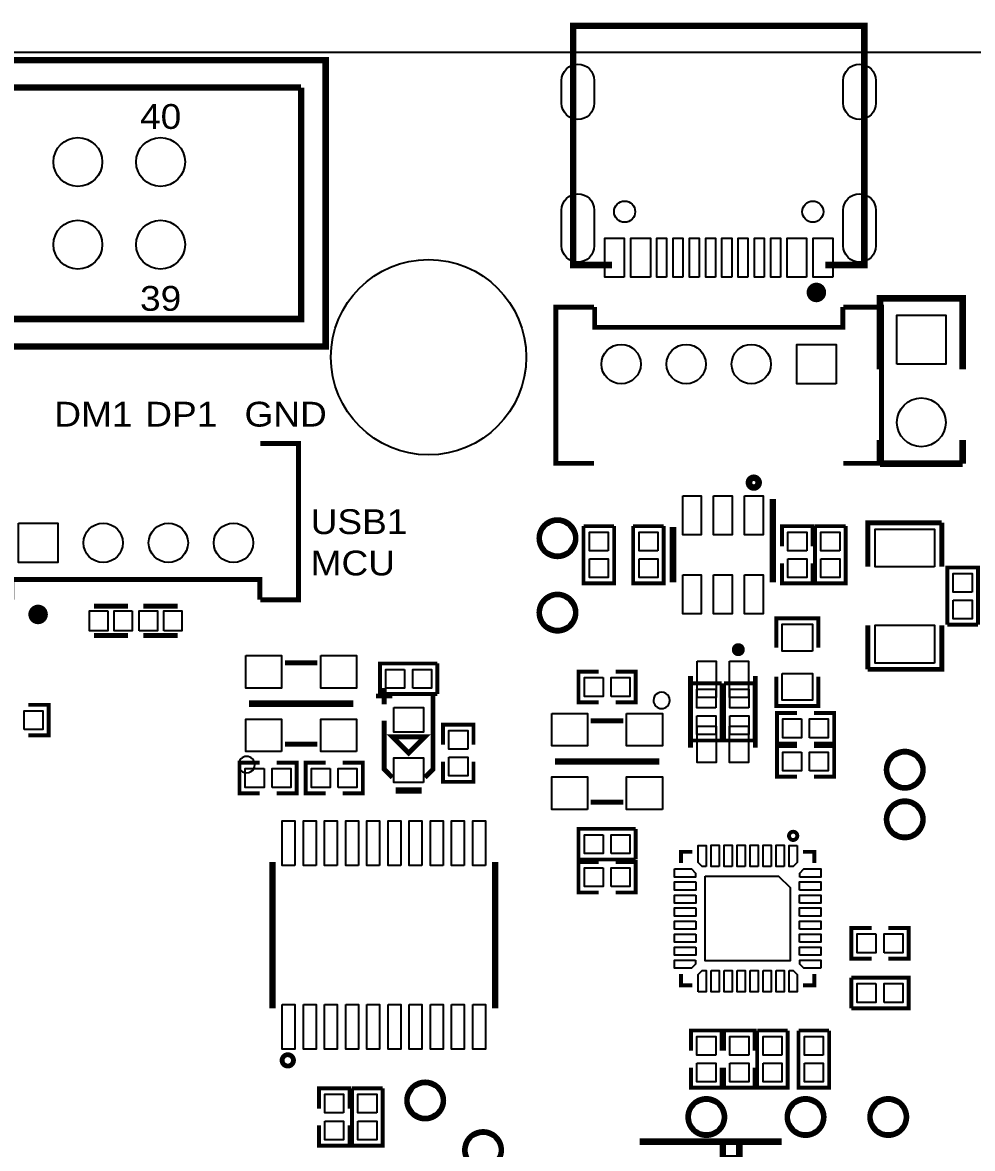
# Model space of a CAD drawing. Extents: x 0 to 145, y 0 to 99.
# Drawn here: x 92.79 to 121.97, y 64.31 to 98.9 of the extents above; entities that cross this region are included whole.
import ezdxf
from ezdxf.enums import TextEntityAlignment as Align

# ---------------------------------------------------------------- set-up
doc = ezdxf.new("R2010")
doc.units = 0
doc.header["$MEASUREMENT"] = 0
for name, color, linetype in [('OUTLINE', 7, 'CONTINUOUS'), ('SILKSCREEN_TOP', 7, 'CONTINUOUS'), ('SOLDERMASK_BOTTOM', 5, 'CONTINUOUS'), ('SOLDERMASK_TOP', 94, 'CONTINUOUS')]:
    doc.layers.add(name, color=color, linetype=linetype)

msp = doc.modelspace()

# ---------------------------------------------------------------- linework, layer by layer
at = {"layer": 'OUTLINE'}
msp.add_lwpolyline([(0.01778, 97.97796), (0.01778, -0.02286), (138.01852, -0.02286), (138.01852, 97.97796)], close=True, dxfattribs=at)
at = {"layer": 'SILKSCREEN_TOP'}
for points, const_width in [([(117.44706, 98.79838), (109.7026, 98.79838), (109.7026, 92.75826)], 0.20066), ([(118.6434, 97.48774), (118.6434, 98.79838), (117.44706, 98.79838)], 0.20066), ([(43.69816, 88.94572), (43.69816, 97.74428), (102.09784, 97.74428), (102.09784, 88.94572), (43.69816, 88.94572)], 0.20066), ([(118.6434, 97.48774), (118.6434, 91.44762), (117.44706, 91.44762)], 0.20066), ([(70.612, 89.789), (44.45, 89.789), (44.45, 96.901), (101.346, 96.901)], 0.20066), ([(101.346, 96.901), (101.346, 89.789), (75.184, 89.789)], 0.20066), ([(110.89894, 91.44762), (109.7026, 91.44762), (109.7026, 92.75826)], 0.20066), ([(119.126, 88.24722), (119.126, 90.42654), (121.666, 90.42654), (121.666, 88.24722)], 0.20066), ([(110.34268, 90.1573), (109.17174, 90.1573), (109.17174, 85.3567), (110.34268, 85.3567)], 0.14986), ([(110.363, 90.1573), (110.363, 89.535), (117.983, 89.535), (117.983, 90.1573)], 0.14986), ([(118.00332, 85.3567), (119.17426, 85.3567), (119.17426, 90.1573), (118.00332, 90.1573)], 0.14986), ([(119.126, 86.07552), (119.126, 85.34654)], 0.20066), ([(121.666, 85.34654), (121.666, 86.07552)], 0.20066), ([(100.09632, 81.1657), (101.26726, 81.1657), (101.26726, 85.9663), (100.09632, 85.9663)], 0.14986), ([(119.126, 85.34654), (121.666, 85.34654)], 0.20066), ([(115.83416, 84.2645), (115.83416, 81.6991)], 0.20066), ([(110.9599, 83.42884), (110.0201, 83.42884)], 0.11938), ([(110.9599, 83.42884), (110.9599, 81.67116), (110.0201, 81.67116), (110.0201, 83.42884)], 0.11938), ([(112.4839, 83.42884), (111.5441, 83.42884)], 0.11938), ([(112.4839, 83.42884), (112.4839, 81.67116), (111.5441, 81.67116), (111.5441, 83.42884)], 0.11938), ([(112.76584, 83.4009), (112.76584, 81.6991)], 0.20066), ([(117.0559, 82.80908), (117.0559, 83.42884), (116.1161, 83.42884), (116.1161, 82.80908)], 0.11938), ([(118.0719, 83.42884), (117.1321, 83.42884)], 0.11938), ([(118.0719, 83.42884), (118.0719, 81.67116), (117.1321, 81.67116), (117.1321, 83.42884)], 0.11938), ([(118.75262, 82.17916), (118.75262, 83.53044), (121.02338, 83.53044)], 0.14986), ([(121.02338, 82.17916), (121.02338, 83.53044)], 0.14986), ([(117.0559, 82.29092), (117.0559, 81.67116), (116.1161, 81.67116), (116.1161, 82.29092)], 0.11938), ([(121.1961, 80.40116), (121.1961, 82.15884), (122.1359, 82.15884), (122.1359, 80.40116)], 0.11938), ([(100.076, 81.1657), (100.076, 81.788), (92.456, 81.788), (92.456, 81.1657)], 0.14986), ([(96.02978, 80.97012), (94.97822, 80.97012)], 0.1524), ([(96.50222, 80.97012), (97.55378, 80.97012)], 0.1524), ([(115.94084, 79.69504), (115.94084, 80.5942), (117.23116, 80.5942), (117.23116, 79.69504)], 0.11938), ([(121.02338, 80.38084), (121.02338, 79.02956), (118.75262, 79.02956)], 0.14986), ([(118.75262, 80.38084), (118.75262, 79.02956)], 0.14986), ([(121.1961, 80.40116), (122.1359, 80.40116)], 0.11938), ([(96.02978, 80.06588), (94.97822, 80.06588)], 0.1524), ([(96.50222, 80.06588), (97.55378, 80.06588)], 0.1524), ([(100.84562, 79.22768), (101.84638, 79.22768)], 0.14986), ([(105.52684, 78.2701), (103.76916, 78.2701), (103.76916, 79.2099), (105.52684, 79.2099)], 0.11938), ([(105.52684, 78.2701), (105.52684, 79.2099)], 0.11938), ([(110.48492, 78.9559), (109.86516, 78.9559), (109.86516, 78.0161), (110.48492, 78.0161)], 0.11938), ([(111.00308, 78.9559), (111.62284, 78.9559), (111.62284, 78.0161), (111.00308, 78.0161)], 0.11938), ([(113.30432, 78.82382), (113.30432, 76.62418)], 0.14986), ([(115.29568, 78.82382), (115.29568, 76.62418)], 0.14986), ([(115.94084, 78.80096), (115.94084, 77.9018), (117.23116, 77.9018), (117.23116, 78.80096)], 0.11938), ([(103.8987, 77.95768), (103.8987, 78.45806)], 0.14986), ([(114.2619, 78.60284), (113.3221, 78.60284)], 0.11938), ([(114.2619, 78.60284), (114.2619, 76.84516), (113.3221, 76.84516), (113.3221, 78.60284)], 0.11938), ([(115.2779, 78.60284), (114.3381, 78.60284)], 0.11938), ([(115.2779, 78.60284), (115.2779, 76.84516), (114.3381, 76.84516), (114.3381, 78.60284)], 0.11938), ([(104.14762, 78.20914), (103.64724, 78.20914)], 0.14986), ([(105.3973, 78.20914), (105.3973, 75.9587), (105.14838, 75.70724)], 0.14986), ([(92.96908, 77.0001), (93.58884, 77.0001), (93.58884, 77.9399), (92.96908, 77.9399)], 0.11938), ([(102.9462, 77.978), (99.7458, 77.978)], 0.20066), ([(104.14762, 75.70724), (103.8987, 75.9587), (103.8987, 77.4573)], 0.14986), ([(111.24438, 77.44968), (110.24362, 77.44968)], 0.14986), ([(116.58092, 76.7461), (115.96116, 76.7461), (115.96116, 77.6859), (116.58092, 77.6859)], 0.11938), ([(117.09908, 76.7461), (117.71884, 76.7461), (117.71884, 77.6859), (117.09908, 77.6859)], 0.11938), ([(106.6419, 76.71308), (106.6419, 77.33284), (105.7021, 77.33284), (105.7021, 76.71308)], 0.11938), ([(100.84562, 76.72832), (101.84638, 76.72832)], 0.14986), ([(104.648, 76.45908), (104.14762, 76.95692), (105.14838, 76.95692), (104.648, 76.45908)], 0.14986), ([(116.58092, 75.7301), (115.96116, 75.7301), (115.96116, 76.6699), (116.58092, 76.6699)], 0.11938), ([(117.09908, 75.7301), (117.71884, 75.7301), (117.71884, 76.6699), (117.09908, 76.6699)], 0.11938), ([(100.07092, 76.1619), (99.45116, 76.1619), (99.45116, 75.2221), (100.07092, 75.2221)], 0.11938), ([(100.58908, 76.1619), (101.20884, 76.1619), (101.20884, 75.2221), (100.58908, 75.2221)], 0.11938), ([(102.10292, 75.2221), (101.48316, 75.2221), (101.48316, 76.1619), (102.10292, 76.1619)], 0.11938), ([(102.62108, 75.2221), (103.24084, 75.2221), (103.24084, 76.1619), (102.62108, 76.1619)], 0.11938), ([(106.6419, 76.19492), (106.6419, 75.57516), (105.7021, 75.57516), (105.7021, 76.19492)], 0.11938), ([(109.1438, 76.2), (112.3442, 76.2)], 0.20066), ([(105.04678, 75.30592), (104.24922, 75.30592)], 0.20066), ([(111.24438, 74.95032), (110.24362, 74.95032)], 0.14986), ([(111.62284, 73.1901), (109.86516, 73.1901), (109.86516, 74.1299), (111.62284, 74.1299)], 0.11938), ([(111.62284, 73.1901), (111.62284, 74.1299)], 0.11938), ([(113.01222, 73.07834), (113.01222, 73.42378), (113.35766, 73.42378)], 0.11938), ([(116.76634, 73.42378), (117.11178, 73.42378), (117.11178, 73.07834)], 0.11938), ([(100.46716, 68.61556), (100.46716, 73.11644)], 0.20066), ([(107.30484, 68.61556), (107.30484, 73.11644)], 0.20066), ([(110.48492, 73.1139), (109.86516, 73.1139), (109.86516, 72.1741), (110.48492, 72.1741)], 0.11938), ([(111.00308, 73.1139), (111.62284, 73.1139), (111.62284, 72.1741), (111.00308, 72.1741)], 0.11938), ([(118.86692, 70.1421), (118.24716, 70.1421), (118.24716, 71.0819), (118.86692, 71.0819)], 0.11938), ([(119.38508, 70.1421), (120.00484, 70.1421), (120.00484, 71.0819), (119.38508, 71.0819)], 0.11938), ([(113.35766, 69.32422), (113.01222, 69.32422), (113.01222, 69.66966)], 0.11938), ([(117.11178, 69.66966), (117.11178, 69.32422), (116.76634, 69.32422)], 0.11938), ([(118.24716, 69.5579), (118.24716, 68.6181)], 0.11938), ([(118.24716, 69.5579), (120.00484, 69.5579), (120.00484, 68.6181), (118.24716, 68.6181)], 0.11938), ([(113.3221, 67.31508), (113.3221, 67.93484), (114.2619, 67.93484), (114.2619, 67.31508)], 0.11938), ([(114.3381, 67.31508), (114.3381, 67.93484), (115.2779, 67.93484), (115.2779, 67.31508)], 0.11938), ([(116.2939, 67.93484), (115.3541, 67.93484)], 0.11938), ([(116.2939, 67.93484), (116.2939, 66.17716), (115.3541, 66.17716), (115.3541, 67.93484)], 0.11938), ([(117.5639, 67.93484), (116.6241, 67.93484)], 0.11938), ([(117.5639, 67.93484), (117.5639, 66.17716), (116.6241, 66.17716), (116.6241, 67.93484)], 0.11938), ([(113.3221, 66.79692), (113.3221, 66.17716), (114.2619, 66.17716), (114.2619, 66.79692)], 0.11938), ([(114.3381, 66.79692), (114.3381, 66.17716), (115.2779, 66.17716), (115.2779, 66.79692)], 0.11938), ([(101.8921, 65.53708), (101.8921, 66.15684), (102.8319, 66.15684), (102.8319, 65.53708)], 0.11938), ([(103.8479, 66.15684), (102.9081, 66.15684)], 0.11938), ([(103.8479, 66.15684), (103.8479, 64.39916), (102.9081, 64.39916), (102.9081, 66.15684)], 0.11938), ([(101.8921, 65.01892), (101.8921, 64.39916), (102.8319, 64.39916), (102.8319, 65.01892)], 0.11938), ([(111.73968, 64.52108), (116.1034, 64.52108)], 0.20066), ([(114.808, 64.516), (114.808, 64.008), (114.3, 64.008), (114.3, 64.516)], 0.20066)]:
    msp.add_lwpolyline(points, dxfattribs=dict(at, const_width=const_width))
for points, const_width in [([(117.3226, 90.60688, 1.000801), (117.02288, 90.60688, 0.9992), (117.3226, 90.60688)], 0.29972), ([(115.39982, 84.76488, 1.000801), (115.1001, 84.76488, 0.9992), (115.39982, 84.76488)], 0.20066), ([(109.78896, 83.058, 1), (108.65104, 83.058, 1), (109.78896, 83.058)], 0.1524), ([(109.78896, 80.772, 1), (108.65104, 80.772, 1), (109.78896, 80.772)], 0.1524), ([(93.41612, 80.71612, 0.9992), (93.1164, 80.71612, 1.000801), (93.41612, 80.71612)], 0.29972), ([(114.87404, 79.63408, 0.999193), (114.67592, 79.63408, 1.000808), (114.87404, 79.63408)], 0.20066), ([(120.45696, 75.946, 1), (119.31904, 75.946, 1), (120.45696, 75.946)], 0.1524), ([(120.45696, 74.422, 1), (119.31904, 74.422, 1), (120.45696, 74.422)], 0.1524), ([(116.586, 73.914, 1), (116.332, 73.914, 1), (116.586, 73.914)], 0.11938), ([(101.10978, 67.0179, 1.000575), (100.7618, 67.0179, 0.999425), (101.10978, 67.0179)], 0.14986), ([(105.72496, 65.786, 1), (104.58704, 65.786, 1), (105.72496, 65.786)], 0.1524), ([(114.36096, 65.278, 1), (113.22304, 65.278, 1), (114.36096, 65.278)], 0.1524), ([(117.40896, 65.278, 1), (116.27104, 65.278, 1), (117.40896, 65.278)], 0.1524), ([(119.94896, 65.278, 1), (118.81104, 65.278, 1), (119.94896, 65.278)], 0.1524), ([(107.50296, 64.262, 1), (106.36504, 64.262, 1), (107.50296, 64.262)], 0.1524)]:
    msp.add_lwpolyline(points, format="xyb", dxfattribs=dict(at, const_width=const_width))
for points in [[(112.66932, 78.07452, 1), (112.16868, 78.07548, 1)], [(99.92106, 76.10348, 1), (99.42094, 76.10252, 1)]]:
    msp.add_lwpolyline(points, format="xyb", close=True, dxfattribs=at)
at = {"layer": 'SOLDERMASK_BOTTOM'}
for points in [[(110.34776, 97.11817), (110.34776, 96.41967, -1), (109.347, 96.41967), (109.347, 97.11817, -1)], [(117.99824, 96.41967), (117.99824, 97.11817, -1), (118.999, 97.11817), (118.999, 96.41967, -1)], [(110.34776, 93.13799), (110.34776, 92.03817, -1), (109.347, 92.03817), (109.347, 93.13799, -1)], [(117.99824, 92.03817), (117.99824, 93.13799, -1), (118.999, 93.13799), (118.999, 92.03817, -1)]]:
    msp.add_lwpolyline(points, format="xyb", close=True, dxfattribs=at)
for points in [[(119.64416, 88.4047), (119.64416, 89.90584), (121.1453, 89.90584), (121.1453, 88.4047)], [(117.77726, 87.80272), (116.56822, 87.80272), (116.56822, 89.01176), (117.77726, 89.01176)], [(92.66174, 83.52028), (93.87078, 83.52028), (93.87078, 82.31124), (92.66174, 82.31124)]]:
    msp.add_lwpolyline(points, close=True, dxfattribs=at)
for centre, radius in [((94.488, 94.615), 0.75057), ((97.028, 94.615), 0.75057), ((111.28248, 93.08846), 0.32512), ((117.06352, 93.08846), 0.32512), ((94.488, 92.075), 0.75057), ((97.028, 92.075), 0.75057), ((105.26014, 88.61806), 2.99974), ((111.17326, 88.40724), 0.60452), ((113.17224, 88.40724), 0.60452), ((115.17376, 88.40724), 0.60452), ((120.396, 86.61654), 0.75057), ((95.26524, 82.91576), 0.60452), ((97.26676, 82.91576), 0.60452), ((99.26574, 82.91576), 0.60452)]:
    msp.add_circle(centre, radius, dxfattribs=at)
at = {"layer": 'SOLDERMASK_TOP'}
for points in [[(110.34776, 97.11817), (110.34776, 96.41967, -1), (109.347, 96.41967), (109.347, 97.11817, -1)], [(117.99824, 96.41967), (117.99824, 97.11817, -1), (118.999, 97.11817), (118.999, 96.41967, -1)], [(110.34776, 93.13799), (110.34776, 92.03817, -1), (109.347, 92.03817), (109.347, 93.13799, -1)], [(117.99824, 92.03817), (117.99824, 93.13799, -1), (118.999, 93.13799), (118.999, 92.03817, -1)]]:
    msp.add_lwpolyline(points, format="xyb", close=True, dxfattribs=at)
for points in [[(111.27232, 91.07424), (110.67288, 91.07424), (110.67288, 92.27312), (111.27232, 92.27312)], [(112.07242, 91.07424), (111.47298, 91.07424), (111.47298, 92.27312), (112.07242, 92.27312)], [(112.5728, 91.07424), (112.27308, 91.07424), (112.27308, 92.27312), (112.5728, 92.27312)], [(113.07318, 91.07424), (112.77346, 91.07424), (112.77346, 92.27312), (113.07318, 92.27312)], [(113.57356, 91.07424), (113.27384, 91.07424), (113.27384, 92.27312), (113.57356, 92.27312)], [(114.07394, 91.07424), (113.77422, 91.07424), (113.77422, 92.27312), (114.07394, 92.27312)], [(114.57178, 91.07424), (114.27206, 91.07424), (114.27206, 92.27312), (114.57178, 92.27312)], [(115.07216, 91.07424), (114.77244, 91.07424), (114.77244, 92.27312), (115.07216, 92.27312)], [(115.57254, 91.07424), (115.27282, 91.07424), (115.27282, 92.27312), (115.57254, 92.27312)], [(116.07292, 91.07424), (115.7732, 91.07424), (115.7732, 92.27312), (116.07292, 92.27312)], [(116.87302, 91.07424), (116.27358, 91.07424), (116.27358, 92.27312), (116.87302, 92.27312)], [(117.67312, 91.07424), (117.07368, 91.07424), (117.07368, 92.27312), (117.67312, 92.27312)], [(119.64416, 88.4047), (119.64416, 89.90584), (121.1453, 89.90584), (121.1453, 88.4047)], [(117.77726, 87.80272), (116.56822, 87.80272), (116.56822, 89.01176), (117.77726, 89.01176)], [(113.06556, 84.36356), (113.63452, 84.36356), (113.63452, 83.16468), (113.06556, 83.16468)], [(114.01552, 84.36356), (114.58448, 84.36356), (114.58448, 83.16468), (114.01552, 83.16468)], [(114.96548, 84.36356), (115.53444, 84.36356), (115.53444, 83.16468), (114.96548, 83.16468)], [(92.66174, 83.52028), (93.87078, 83.52028), (93.87078, 82.31124), (92.66174, 82.31124)], [(110.77956, 82.67446), (110.20044, 82.67446), (110.20044, 83.2485), (110.77956, 83.2485)], [(112.30356, 82.67446), (111.72444, 82.67446), (111.72444, 83.2485), (112.30356, 83.2485)], [(116.87556, 82.67446), (116.29644, 82.67446), (116.29644, 83.2485), (116.87556, 83.2485)], [(117.89156, 82.67446), (117.31244, 82.67446), (117.31244, 83.2485), (117.89156, 83.2485)], [(120.79859, 82.17535), (118.97741, 82.17535), (118.97741, 83.33613), (120.79859, 83.33613)], [(110.20044, 82.42554), (110.77956, 82.42554), (110.77956, 81.8515), (110.20044, 81.8515)], [(111.72444, 82.42554), (112.30356, 82.42554), (112.30356, 81.8515), (111.72444, 81.8515)], [(116.29644, 82.42554), (116.87556, 82.42554), (116.87556, 81.8515), (116.29644, 81.8515)], [(117.31244, 82.42554), (117.89156, 82.42554), (117.89156, 81.8515), (117.31244, 81.8515)], [(121.95556, 81.40446), (121.37644, 81.40446), (121.37644, 81.9785), (121.95556, 81.9785)], [(113.06556, 81.93532), (113.63452, 81.93532), (113.63452, 80.73644), (113.06556, 80.73644)], [(114.01552, 81.93532), (114.58448, 81.93532), (114.58448, 80.73644), (114.01552, 80.73644)], [(114.96548, 81.93532), (115.53444, 81.93532), (115.53444, 80.73644), (114.96548, 80.73644)], [(121.37644, 81.15554), (121.95556, 81.15554), (121.95556, 80.5815), (121.37644, 80.5815)], [(95.40748, 80.8228), (95.40748, 80.2132), (94.84868, 80.2132), (94.84868, 80.8228)], [(96.15932, 80.8228), (96.15932, 80.2132), (95.60052, 80.2132), (95.60052, 80.8228)], [(96.37268, 80.2132), (96.37268, 80.8228), (96.93148, 80.8228), (96.93148, 80.2132)], [(97.12452, 80.2132), (97.12452, 80.8228), (97.68332, 80.8228), (97.68332, 80.2132)], [(117.05082, 79.59217), (116.12118, 79.59217), (116.12118, 80.41259), (117.05082, 80.41259)], [(120.79859, 79.22387), (118.97741, 79.22387), (118.97741, 80.38465), (120.79859, 80.38465)], [(99.64547, 79.45374), (100.74529, 79.45374), (100.74529, 78.45298), (99.64547, 78.45298)], [(101.94671, 79.45374), (103.04653, 79.45374), (103.04653, 78.45298), (101.94671, 78.45298)], [(113.51006, 79.28483), (114.09934, 79.28483), (114.09934, 78.16469), (113.51006, 78.16469)], [(114.50066, 79.28483), (115.08994, 79.28483), (115.08994, 78.16469), (114.50066, 78.16469)], [(104.52354, 79.02956), (104.52354, 78.45044), (103.9495, 78.45044), (103.9495, 79.02956)], [(104.77246, 78.45044), (104.77246, 79.02956), (105.3465, 79.02956), (105.3465, 78.45044)], [(116.12118, 78.90383), (117.05082, 78.90383), (117.05082, 78.08341), (116.12118, 78.08341)], [(110.61954, 78.77556), (110.61954, 78.19644), (110.0455, 78.19644), (110.0455, 78.77556)], [(110.86846, 78.19644), (110.86846, 78.77556), (111.4425, 78.77556), (111.4425, 78.19644)], [(114.08156, 77.84846), (113.50244, 77.84846), (113.50244, 78.4225), (114.08156, 78.4225)], [(115.09756, 77.84846), (114.51844, 77.84846), (114.51844, 78.4225), (115.09756, 78.4225)], [(104.18826, 77.86243), (105.10774, 77.86243), (105.10774, 77.10297), (104.18826, 77.10297)], [(92.83446, 77.18044), (92.83446, 77.75956), (93.4085, 77.75956), (93.4085, 77.18044)], [(100.74529, 76.50226), (99.64547, 76.50226), (99.64547, 77.50302), (100.74529, 77.50302)], [(103.04653, 76.50226), (101.94671, 76.50226), (101.94671, 77.50302), (103.04653, 77.50302)], [(109.04347, 77.67574), (110.14329, 77.67574), (110.14329, 76.67498), (109.04347, 76.67498)], [(111.34471, 77.67574), (112.44453, 77.67574), (112.44453, 76.67498), (111.34471, 76.67498)], [(113.50244, 77.59954), (114.08156, 77.59954), (114.08156, 77.0255), (113.50244, 77.0255)], [(114.51844, 77.59954), (115.09756, 77.59954), (115.09756, 77.0255), (114.51844, 77.0255)], [(116.71554, 77.50556), (116.71554, 76.92644), (116.1415, 76.92644), (116.1415, 77.50556)], [(116.96446, 76.92644), (116.96446, 77.50556), (117.5385, 77.50556), (117.5385, 76.92644)], [(106.46156, 76.57846), (105.88244, 76.57846), (105.88244, 77.1525), (106.46156, 77.1525)], [(113.51006, 77.28331), (114.09934, 77.28331), (114.09934, 76.16317), (113.51006, 76.16317)], [(114.50066, 77.28331), (115.08994, 77.28331), (115.08994, 76.16317), (114.50066, 76.16317)], [(116.71554, 76.48956), (116.71554, 75.91044), (116.1415, 75.91044), (116.1415, 76.48956)], [(116.96446, 75.91044), (116.96446, 76.48956), (117.5385, 76.48956), (117.5385, 75.91044)], [(105.10774, 75.55357), (104.18826, 75.55357), (104.18826, 76.31303), (105.10774, 76.31303)], [(105.88244, 76.32954), (106.46156, 76.32954), (106.46156, 75.7555), (105.88244, 75.7555)], [(100.20554, 75.98156), (100.20554, 75.40244), (99.6315, 75.40244), (99.6315, 75.98156)], [(100.45446, 75.40244), (100.45446, 75.98156), (101.0285, 75.98156), (101.0285, 75.40244)], [(102.23754, 75.98156), (102.23754, 75.40244), (101.6635, 75.40244), (101.6635, 75.98156)], [(102.48646, 75.40244), (102.48646, 75.98156), (103.0605, 75.98156), (103.0605, 75.40244)], [(110.14329, 74.72426), (109.04347, 74.72426), (109.04347, 75.72502), (110.14329, 75.72502)], [(112.44453, 74.72426), (111.34471, 74.72426), (111.34471, 75.72502), (112.44453, 75.72502)], [(101.15296, 73.00214), (100.76688, 73.00214), (100.76688, 74.37374), (101.15296, 74.37374)], [(101.8032, 73.00214), (101.41712, 73.00214), (101.41712, 74.37374), (101.8032, 74.37374)], [(102.45344, 73.00214), (102.06736, 73.00214), (102.06736, 74.37374), (102.45344, 74.37374)], [(103.10368, 73.00214), (102.7176, 73.00214), (102.7176, 74.37374), (103.10368, 74.37374)], [(103.75392, 73.00214), (103.36784, 73.00214), (103.36784, 74.37374), (103.75392, 74.37374)], [(104.40416, 73.00214), (104.01808, 73.00214), (104.01808, 74.37374), (104.40416, 74.37374)], [(105.0544, 73.00214), (104.66832, 73.00214), (104.66832, 74.37374), (105.0544, 74.37374)], [(105.70464, 73.00214), (105.31856, 73.00214), (105.31856, 74.37374), (105.70464, 74.37374)], [(106.35488, 73.00214), (105.9688, 73.00214), (105.9688, 74.37374), (106.35488, 74.37374)], [(107.00512, 73.00214), (106.61904, 73.00214), (106.61904, 74.37374), (107.00512, 74.37374)], [(110.61954, 73.94956), (110.61954, 73.37044), (110.0455, 73.37044), (110.0455, 73.94956)], [(110.86846, 73.37044), (110.86846, 73.94956), (111.4425, 73.94956), (111.4425, 73.37044)], [(113.78692, 72.97166), (113.66246, 72.97166), (113.538, 73.09612), (113.538, 73.6219), (113.78692, 73.6219)], [(114.1857, 72.96912), (113.93678, 72.96912), (113.93678, 73.62444), (114.1857, 73.62444)], [(114.58702, 72.96912), (114.3381, 72.96912), (114.3381, 73.62444), (114.58702, 73.62444)], [(114.9858, 72.96912), (114.73688, 72.96912), (114.73688, 73.62444), (114.9858, 73.62444)], [(115.38712, 72.96912), (115.1382, 72.96912), (115.1382, 73.62444), (115.38712, 73.62444)], [(115.7859, 72.96912), (115.53698, 72.96912), (115.53698, 73.62444), (115.7859, 73.62444)], [(116.18722, 72.96912), (115.9383, 72.96912), (115.9383, 73.62444), (116.18722, 73.62444)], [(116.586, 73.6219), (116.586, 73.09612), (116.46154, 72.97166), (116.33708, 72.97166), (116.33708, 73.6219)], [(110.61954, 72.93356), (110.61954, 72.35444), (110.0455, 72.35444), (110.0455, 72.93356)], [(110.86846, 72.35444), (110.86846, 72.93356), (111.4425, 72.93356), (111.4425, 72.35444)], [(112.8141, 72.898), (113.33988, 72.898), (113.46434, 72.77354), (113.46434, 72.64908), (112.8141, 72.64908)], [(113.76152, 72.67448), (116.01196, 72.67448), (116.36248, 72.32396), (116.36248, 70.07352), (113.76152, 70.07352)], [(116.65966, 72.64908), (116.65966, 72.77354), (116.78412, 72.898), (117.3099, 72.898), (117.3099, 72.64908)], [(113.46688, 72.49922), (113.46688, 72.2503), (112.81156, 72.2503), (112.81156, 72.49922)], [(116.65712, 72.2503), (116.65712, 72.49922), (117.31244, 72.49922), (117.31244, 72.2503)], [(113.46688, 72.0979), (113.46688, 71.84898), (112.81156, 71.84898), (112.81156, 72.0979)], [(116.65712, 71.84898), (116.65712, 72.0979), (117.31244, 72.0979), (117.31244, 71.84898)], [(113.46688, 71.69912), (113.46688, 71.4502), (112.81156, 71.4502), (112.81156, 71.69912)], [(116.65712, 71.4502), (116.65712, 71.69912), (117.31244, 71.69912), (117.31244, 71.4502)], [(113.46688, 71.2978), (113.46688, 71.04888), (112.81156, 71.04888), (112.81156, 71.2978)], [(116.65712, 71.04888), (116.65712, 71.2978), (117.31244, 71.2978), (117.31244, 71.04888)], [(113.46688, 70.89902), (113.46688, 70.6501), (112.81156, 70.6501), (112.81156, 70.89902)], [(116.65712, 70.6501), (116.65712, 70.89902), (117.31244, 70.89902), (117.31244, 70.6501)], [(119.00154, 70.90156), (119.00154, 70.32244), (118.4275, 70.32244), (118.4275, 70.90156)], [(119.25046, 70.32244), (119.25046, 70.90156), (119.8245, 70.90156), (119.8245, 70.32244)], [(113.46688, 70.4977), (113.46688, 70.24878), (112.81156, 70.24878), (112.81156, 70.4977)], [(116.65712, 70.24878), (116.65712, 70.4977), (117.31244, 70.4977), (117.31244, 70.24878)], [(113.46434, 70.09892), (113.46434, 69.97446), (113.33988, 69.85), (112.8141, 69.85), (112.8141, 70.09892)], [(117.3099, 69.85), (116.78412, 69.85), (116.65966, 69.97446), (116.65966, 70.09892), (117.3099, 70.09892)], [(113.538, 69.1261), (113.538, 69.65188), (113.66246, 69.77634), (113.78692, 69.77634), (113.78692, 69.1261)], [(113.93678, 69.77888), (114.1857, 69.77888), (114.1857, 69.12356), (113.93678, 69.12356)], [(114.3381, 69.77888), (114.58702, 69.77888), (114.58702, 69.12356), (114.3381, 69.12356)], [(114.73688, 69.77888), (114.9858, 69.77888), (114.9858, 69.12356), (114.73688, 69.12356)], [(115.1382, 69.77888), (115.38712, 69.77888), (115.38712, 69.12356), (115.1382, 69.12356)], [(115.53698, 69.77888), (115.7859, 69.77888), (115.7859, 69.12356), (115.53698, 69.12356)], [(115.9383, 69.77888), (116.18722, 69.77888), (116.18722, 69.12356), (115.9383, 69.12356)], [(116.33708, 69.77634), (116.46154, 69.77634), (116.586, 69.65188), (116.586, 69.1261), (116.33708, 69.1261)], [(119.00154, 69.37756), (119.00154, 68.79844), (118.4275, 68.79844), (118.4275, 69.37756)], [(119.25046, 68.79844), (119.25046, 69.37756), (119.8245, 69.37756), (119.8245, 68.79844)], [(100.76688, 68.72986), (101.15296, 68.72986), (101.15296, 67.35826), (100.76688, 67.35826)], [(101.41712, 68.72986), (101.8032, 68.72986), (101.8032, 67.35826), (101.41712, 67.35826)], [(102.06736, 68.72986), (102.45344, 68.72986), (102.45344, 67.35826), (102.06736, 67.35826)], [(102.7176, 68.72986), (103.10368, 68.72986), (103.10368, 67.35826), (102.7176, 67.35826)], [(103.36784, 68.72986), (103.75392, 68.72986), (103.75392, 67.35826), (103.36784, 67.35826)], [(104.01808, 68.72986), (104.40416, 68.72986), (104.40416, 67.35826), (104.01808, 67.35826)], [(104.66832, 68.72986), (105.0544, 68.72986), (105.0544, 67.35826), (104.66832, 67.35826)], [(105.31856, 68.72986), (105.70464, 68.72986), (105.70464, 67.35826), (105.31856, 67.35826)], [(105.9688, 68.72986), (106.35488, 68.72986), (106.35488, 67.35826), (105.9688, 67.35826)], [(106.61904, 68.72986), (107.00512, 68.72986), (107.00512, 67.35826), (106.61904, 67.35826)], [(114.08156, 67.18046), (113.50244, 67.18046), (113.50244, 67.7545), (114.08156, 67.7545)], [(115.09756, 67.18046), (114.51844, 67.18046), (114.51844, 67.7545), (115.09756, 67.7545)], [(116.11356, 67.18046), (115.53444, 67.18046), (115.53444, 67.7545), (116.11356, 67.7545)], [(117.38356, 67.18046), (116.80444, 67.18046), (116.80444, 67.7545), (117.38356, 67.7545)], [(113.50244, 66.93154), (114.08156, 66.93154), (114.08156, 66.3575), (113.50244, 66.3575)], [(114.51844, 66.93154), (115.09756, 66.93154), (115.09756, 66.3575), (114.51844, 66.3575)], [(115.53444, 66.93154), (116.11356, 66.93154), (116.11356, 66.3575), (115.53444, 66.3575)], [(116.80444, 66.93154), (117.38356, 66.93154), (117.38356, 66.3575), (116.80444, 66.3575)], [(102.65156, 65.40246), (102.07244, 65.40246), (102.07244, 65.9765), (102.65156, 65.9765)], [(103.66756, 65.40246), (103.08844, 65.40246), (103.08844, 65.9765), (103.66756, 65.9765)], [(102.07244, 65.15354), (102.65156, 65.15354), (102.65156, 64.5795), (102.07244, 64.5795)], [(103.08844, 65.15354), (103.66756, 65.15354), (103.66756, 64.5795), (103.08844, 64.5795)]]:
    msp.add_lwpolyline(points, close=True, dxfattribs=at)
for centre, radius in [((94.488, 94.615), 0.75057), ((97.028, 94.615), 0.75057), ((111.28248, 93.08846), 0.32512), ((117.06352, 93.08846), 0.32512), ((94.488, 92.075), 0.75057), ((97.028, 92.075), 0.75057), ((105.26014, 88.61806), 2.99974), ((111.17326, 88.40724), 0.60452), ((113.17224, 88.40724), 0.60452), ((115.17376, 88.40724), 0.60452), ((120.396, 86.61654), 0.75057), ((95.26524, 82.91576), 0.60452), ((97.26676, 82.91576), 0.60452), ((99.26574, 82.91576), 0.60452), ((109.22, 83.058), 0.50038), ((109.22, 80.772), 0.50038), ((119.888, 75.946), 0.50038), ((119.888, 74.422), 0.50038), ((105.156, 65.786), 0.50038), ((113.792, 65.278), 0.50038), ((116.84, 65.278), 0.50038), ((119.38, 65.278), 0.50038), ((106.934, 64.262), 0.50038)]:
    msp.add_circle(centre, radius, dxfattribs=at)

# ---------------------------------------------------------------- texts
at = {"layer": 'SILKSCREEN_TOP', "width": 1.116667}
for s, p in [('40', (97.03054, 95.631)), ('39', (97.03054, 90.043))]:
    msp.add_text(s, height=0.762, dxfattribs=at).set_placement(p, align=Align.CENTER)
for s, p in [('DM1', (93.7641, 86.487)), ('DP1', (96.5581, 86.487)), ('GND', (99.6061, 86.487)), ('USB1', (101.6381, 83.185)), ('MCU', (101.6381, 81.915))]:
    msp.add_text(s, height=0.762, dxfattribs=at).set_placement(p)

doc.saveas('drawing.dxf')
